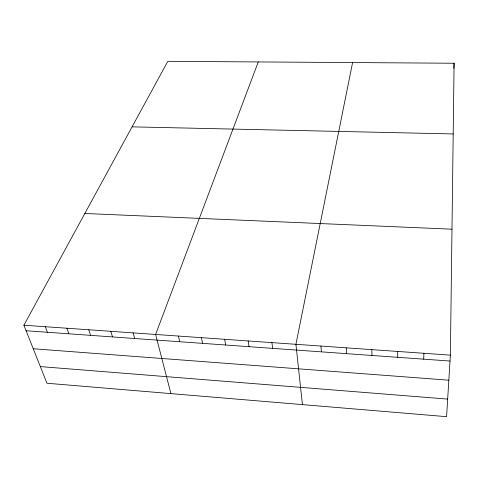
<?xml version="1.0" encoding="UTF-8"?>
<svg xmlns="http://www.w3.org/2000/svg" width="478" height="478" viewBox="0 0 478 478"><rect width="100%" height="100%" fill="white"/><g stroke="black" fill="none" stroke-linecap="round" stroke-linejoin="round"><path stroke-width="0.72" d="M397.696 357.305L397.714 351.45M450.384 355.148L454.1 63.239L167.814 61.327L23.9 325.213L46.952 383.248L446.583 416.673L450.384 355.148L23.9 325.213M423.705 359.163L423.896 353.29M453.849 68.312L454.1 63.239M352.591 62.564L295.924 344.303L302.431 404.615M258.263 61.931L155.613 334.457L170.915 393.615M132.077 126.855L453.198 133.942M84.833 213.481L451.985 229.189M26.099 330.746L450.019 361.045M33.251 348.755L448.836 380.195M40.331 366.59L447.671 399.094M45.291 326.713L47.37 332.264M66.902 328.231L68.862 333.799M88.735 329.766L90.575 335.353M110.794 331.314L112.509 336.918M133.087 332.879L134.677 338.502M178.384 336.058L179.71 341.722M201.387 337.671L202.582 343.359M224.642 339.302L225.7 345.008M248.148 340.951L249.062 346.681M271.904 342.618L272.675 348.366M320.941 346.06L321.407 351.85M346.245 347.841L346.55 353.648M371.83 349.633L371.98 355.465"/></g></svg>
